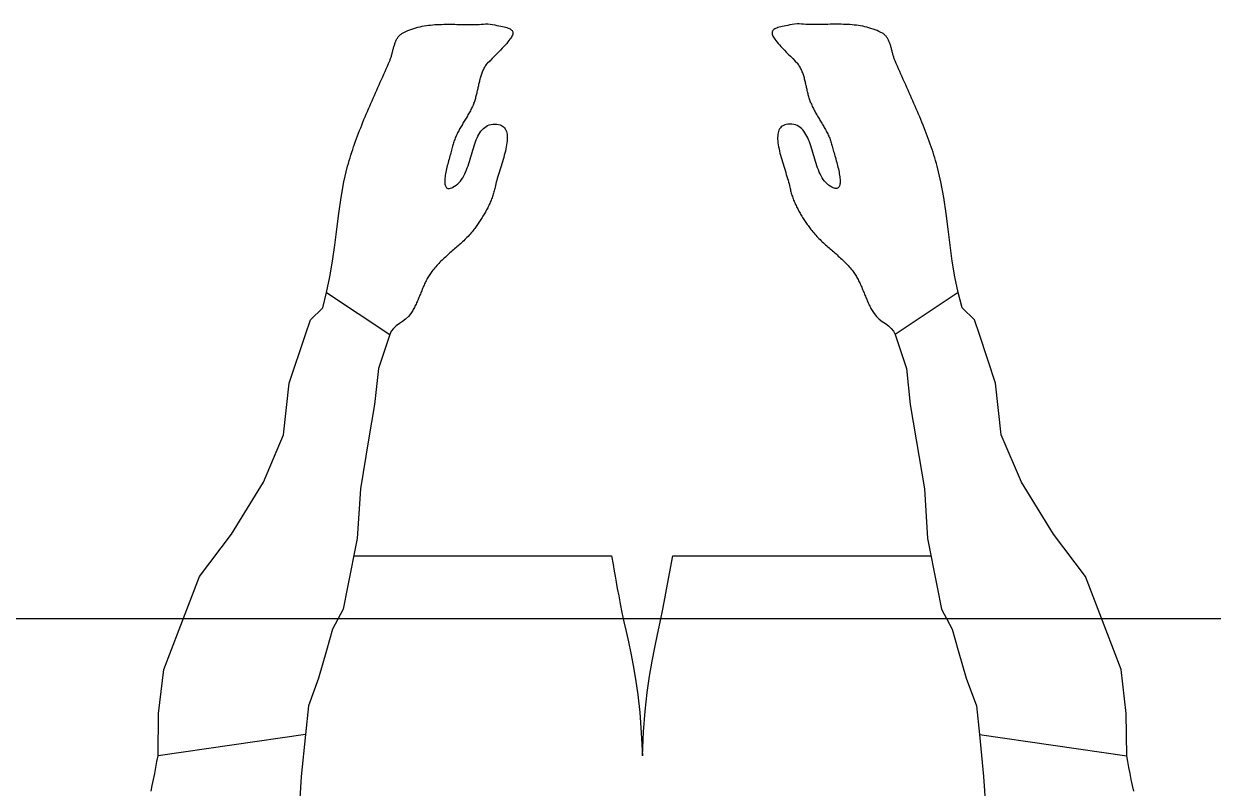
# Model space of a CAD drawing. Header units: millimetres. Extents: x -155 to 94595, y -3153 to 63413.
# Drawn here: x 92787 to 93377, y 36033 to 36412 of the extents above; entities that cross this region are included whole.
import ezdxf

# ---------------------------------------------------------------- set-up
doc = ezdxf.new("R2010")
doc.units = ezdxf.units.MM
doc.layers.add('int', color=185, linetype='Continuous')

msp = doc.modelspace()

# ---------------------------------------------------------------- linework, layer by layer
at = {"layer": 'int'}
for p, q in [((92995.314, 36411.897), (92996.407, 36411.91)), ((92996.407, 36411.91), (92997.502, 36411.913)), ((92997.502, 36411.913), (92998.599, 36411.909)), ((92998.599, 36411.909), (92999.698, 36411.899)), ((93012.862, 36411.857), (93013.944, 36411.907)), ((93013.944, 36411.907), (93015.023, 36411.973)), ((93015.023, 36411.973), (93016.096, 36412.056)), ((93016.096, 36412.056), (93017.165, 36412.158)), ((93017.165, 36412.158), (93018.416, 36411.949)), ((93018.416, 36411.949), (93019.6, 36411.749)), ((93169.465, 36411.949), (93168.28, 36411.749)), ((93170.715, 36412.158), (93169.465, 36411.949)), ((93171.784, 36412.056), (93170.715, 36412.158)), ((93172.858, 36411.973), (93171.784, 36412.056)), ((93173.936, 36411.907), (93172.858, 36411.973)), ((93175.019, 36411.857), (93173.936, 36411.907)), ((93189.282, 36411.909), (93188.183, 36411.899)), ((93190.379, 36411.913), (93189.282, 36411.909)), ((93191.474, 36411.91), (93190.379, 36411.913)), ((93192.566, 36411.897), (93191.474, 36411.91)), ((92973.048, 36405.965), (92973.307, 36406.254)), ((92973.307, 36406.254), (92973.581, 36406.528)), ((92973.581, 36406.528), (92973.872, 36406.786)), ((92973.872, 36406.786), (92974.179, 36407.027)), ((92974.179, 36407.027), (92974.504, 36407.251)), ((92974.504, 36407.251), (92974.847, 36407.456)), ((92974.847, 36407.456), (92975.209, 36407.643)), ((92975.209, 36407.643), (92975.591, 36407.81)), ((92975.591, 36407.81), (92976.556, 36408.295)), ((92976.556, 36408.295), (92977.531, 36408.742)), ((92977.531, 36408.742), (92978.517, 36409.151)), ((92978.517, 36409.151), (92979.512, 36409.525)), ((92979.512, 36409.525), (92980.517, 36409.864)), ((92980.517, 36409.864), (92981.53, 36410.171)), ((92981.53, 36410.171), (92982.552, 36410.447)), ((92982.552, 36410.447), (92983.582, 36410.693)), ((92983.582, 36410.693), (92984.619, 36410.911)), ((92984.619, 36410.911), (92985.663, 36411.103)), ((92985.663, 36411.103), (92986.715, 36411.27)), ((92986.715, 36411.27), (92987.772, 36411.414)), ((92987.772, 36411.414), (92988.835, 36411.535)), ((92988.835, 36411.535), (92989.904, 36411.637)), ((92989.904, 36411.637), (92990.977, 36411.72)), ((92990.977, 36411.72), (92992.056, 36411.786)), ((92992.056, 36411.786), (92993.138, 36411.836)), ((92993.138, 36411.836), (92994.225, 36411.873)), ((92994.225, 36411.873), (92995.314, 36411.897)), ((92999.698, 36411.899), (93000.798, 36411.884)), ((93000.798, 36411.884), (93001.899, 36411.866)), ((93001.899, 36411.866), (93003, 36411.846)), ((93003, 36411.846), (93004.101, 36411.827)), ((93004.101, 36411.827), (93005.202, 36411.809)), ((93005.202, 36411.809), (93006.302, 36411.794)), ((93006.302, 36411.794), (93007.401, 36411.784)), ((93007.401, 36411.784), (93008.498, 36411.78)), ((93008.498, 36411.78), (93009.593, 36411.783)), ((93009.593, 36411.783), (93010.686, 36411.796)), ((93010.686, 36411.796), (93011.776, 36411.82)), ((93011.776, 36411.82), (93012.862, 36411.857)), ((93019.6, 36411.749), (93020.719, 36411.556)), ((93020.719, 36411.556), (93021.772, 36411.369)), ((93021.772, 36411.369), (93022.759, 36411.184)), ((93022.759, 36411.184), (93023.68, 36411)), ((93023.68, 36411), (93024.535, 36410.815)), ((93024.535, 36410.815), (93025.324, 36410.627)), ((93025.324, 36410.627), (93026.047, 36410.434)), ((93026.047, 36410.434), (93026.704, 36410.234)), ((93026.704, 36410.234), (93027.295, 36410.025)), ((93027.295, 36410.025), (93027.82, 36409.805)), ((93027.82, 36409.805), (93028.278, 36409.572)), ((93028.278, 36409.572), (93028.67, 36409.324)), ((93028.67, 36409.324), (93028.996, 36409.059)), ((93029.216, 36406.086), (93028.944, 36405.578)), ((93028.996, 36409.059), (93029.256, 36408.775)), ((93029.421, 36406.559), (93029.216, 36406.086)), ((93029.256, 36408.775), (93029.449, 36408.47)), ((93029.559, 36407), (93029.421, 36406.559)), ((93029.449, 36408.47), (93029.576, 36408.142)), ((93029.631, 36407.409), (93029.559, 36407)), ((93029.576, 36408.142), (93029.637, 36407.789)), ((93029.637, 36407.789), (93029.631, 36407.409)), ((93158.304, 36408.142), (93158.243, 36407.789)), ((93158.243, 36407.789), (93158.249, 36407.409)), ((93158.249, 36407.409), (93158.321, 36407)), ((93158.431, 36408.47), (93158.304, 36408.142)), ((93158.321, 36407), (93158.46, 36406.559)), ((93158.625, 36408.775), (93158.431, 36408.47)), ((93158.46, 36406.559), (93158.665, 36406.086)), ((93158.884, 36409.059), (93158.625, 36408.775)), ((93158.665, 36406.086), (93158.936, 36405.578)), ((93159.21, 36409.324), (93158.884, 36409.059)), ((93159.602, 36409.572), (93159.21, 36409.324)), ((93160.061, 36409.805), (93159.602, 36409.572)), ((93160.585, 36410.025), (93160.061, 36409.805)), ((93161.176, 36410.234), (93160.585, 36410.025)), ((93161.833, 36410.434), (93161.176, 36410.234)), ((93162.556, 36410.627), (93161.833, 36410.434)), ((93163.345, 36410.815), (93162.556, 36410.627)), ((93164.2, 36411), (93163.345, 36410.815)), ((93165.121, 36411.184), (93164.2, 36411)), ((93166.108, 36411.369), (93165.121, 36411.184)), ((93167.161, 36411.556), (93166.108, 36411.369)), ((93168.28, 36411.749), (93167.161, 36411.556)), ((93176.105, 36411.82), (93175.019, 36411.857)), ((93177.194, 36411.796), (93176.105, 36411.82)), ((93178.287, 36411.783), (93177.194, 36411.796)), ((93179.382, 36411.78), (93178.287, 36411.783)), ((93180.479, 36411.784), (93179.382, 36411.78)), ((93181.578, 36411.794), (93180.479, 36411.784)), ((93182.678, 36411.809), (93181.578, 36411.794)), ((93183.779, 36411.827), (93182.678, 36411.809)), ((93184.88, 36411.846), (93183.779, 36411.827)), ((93185.982, 36411.866), (93184.88, 36411.846)), ((93187.083, 36411.884), (93185.982, 36411.866)), ((93188.183, 36411.899), (93187.083, 36411.884)), ((93193.656, 36411.873), (93192.566, 36411.897)), ((93194.742, 36411.836), (93193.656, 36411.873)), ((93195.825, 36411.786), (93194.742, 36411.836)), ((93196.903, 36411.72), (93195.825, 36411.786)), ((93197.977, 36411.637), (93196.903, 36411.72)), ((93199.045, 36411.535), (93197.977, 36411.637)), ((93200.109, 36411.414), (93199.045, 36411.535)), ((93201.166, 36411.27), (93200.109, 36411.414)), ((93202.217, 36411.103), (93201.166, 36411.27)), ((93203.261, 36410.911), (93202.217, 36411.103)), ((93204.299, 36410.693), (93203.261, 36410.911)), ((93205.328, 36410.447), (93204.299, 36410.693)), ((93206.35, 36410.171), (93205.328, 36410.447)), ((93207.363, 36409.864), (93206.35, 36410.171)), ((93208.368, 36409.525), (93207.363, 36409.864)), ((93209.363, 36409.151), (93208.368, 36409.525)), ((93210.349, 36408.742), (93209.363, 36409.151)), ((93211.325, 36408.295), (93210.349, 36408.742)), ((93212.29, 36407.81), (93211.325, 36408.295)), ((93212.672, 36407.643), (93212.29, 36407.81)), ((93213.034, 36407.456), (93212.672, 36407.643)), ((93213.377, 36407.251), (93213.034, 36407.456)), ((93213.701, 36407.027), (93213.377, 36407.251)), ((93214.009, 36406.786), (93213.701, 36407.027)), ((93214.299, 36406.528), (93214.009, 36406.786)), ((93214.573, 36406.254), (93214.299, 36406.528)), ((93214.832, 36405.965), (93214.573, 36406.254)), ((92970.378, 36399.913), (92970.493, 36400.339)), ((92970.493, 36400.339), (92970.612, 36400.763)), ((92970.612, 36400.763), (92970.736, 36401.183)), ((92970.736, 36401.183), (92970.863, 36401.598)), ((92970.863, 36401.598), (92970.997, 36402.009)), ((92970.997, 36402.009), (92971.137, 36402.413)), ((92971.137, 36402.413), (92971.284, 36402.811)), ((92971.284, 36402.811), (92971.438, 36403.202)), ((92971.438, 36403.202), (92971.602, 36403.584)), ((92971.602, 36403.584), (92971.774, 36403.957)), ((92971.774, 36403.957), (92971.957, 36404.321)), ((92971.957, 36404.321), (92972.151, 36404.674)), ((92972.151, 36404.674), (92972.356, 36405.015)), ((92972.356, 36405.015), (92972.573, 36405.345)), ((92972.573, 36405.345), (92972.804, 36405.662)), ((92972.804, 36405.662), (92973.048, 36405.965)), ((93025.178, 36400.873), (93024.374, 36400.013)), ((93025.916, 36401.682), (93025.178, 36400.873)), ((93026.588, 36402.442), (93025.916, 36401.682)), ((93027.192, 36403.155), (93026.588, 36402.442)), ((93027.73, 36403.824), (93027.192, 36403.155)), ((93028.201, 36404.449), (93027.73, 36403.824)), ((93028.606, 36405.033), (93028.201, 36404.449)), ((93028.944, 36405.578), (93028.606, 36405.033)), ((93158.936, 36405.578), (93159.274, 36405.033)), ((93159.274, 36405.033), (93159.679, 36404.449)), ((93159.679, 36404.449), (93160.15, 36403.824)), ((93160.15, 36403.824), (93160.688, 36403.155)), ((93160.688, 36403.155), (93161.293, 36402.442)), ((93161.293, 36402.442), (93161.964, 36401.682)), ((93161.964, 36401.682), (93162.702, 36400.873)), ((93162.702, 36400.873), (93163.507, 36400.013)), ((93215.076, 36405.662), (93214.832, 36405.965)), ((93215.307, 36405.345), (93215.076, 36405.662)), ((93215.525, 36405.015), (93215.307, 36405.345)), ((93215.73, 36404.674), (93215.525, 36405.015)), ((93215.923, 36404.321), (93215.73, 36404.674)), ((93216.106, 36403.957), (93215.923, 36404.321)), ((93216.279, 36403.584), (93216.106, 36403.957)), ((93216.442, 36403.202), (93216.279, 36403.584)), ((93216.597, 36402.811), (93216.442, 36403.202)), ((93216.744, 36402.413), (93216.597, 36402.811)), ((93216.884, 36402.009), (93216.744, 36402.413)), ((93217.017, 36401.598), (93216.884, 36402.009)), ((93217.145, 36401.183), (93217.017, 36401.598)), ((93217.268, 36400.763), (93217.145, 36401.183)), ((93217.387, 36400.339), (93217.268, 36400.763)), ((93217.503, 36399.913), (93217.387, 36400.339)), ((92968.692, 36394.078), (92968.839, 36394.464)), ((92968.839, 36394.464), (92968.979, 36394.857)), ((92968.979, 36394.857), (92969.113, 36395.257)), ((92969.113, 36395.257), (92969.241, 36395.664)), ((92969.241, 36395.664), (92969.365, 36396.076)), ((92969.365, 36396.076), (92969.484, 36396.493)), ((92969.484, 36396.493), (92969.599, 36396.914)), ((92969.599, 36396.914), (92969.713, 36397.339)), ((92969.713, 36397.339), (92969.824, 36397.766)), ((92969.824, 36397.766), (92969.934, 36398.195)), ((92969.934, 36398.195), (92970.044, 36398.625)), ((92970.044, 36398.625), (92970.154, 36399.055)), ((92970.154, 36399.055), (92970.265, 36399.485)), ((92970.265, 36399.485), (92970.378, 36399.913)), ((93019.348, 36394.877), (93018.142, 36393.669)), ((93020.487, 36396.022), (93019.348, 36394.877)), ((93021.559, 36397.106), (93020.487, 36396.022)), ((93022.564, 36398.131), (93021.559, 36397.106)), ((93023.502, 36399.1), (93022.564, 36398.131)), ((93024.374, 36400.013), (93023.502, 36399.1)), ((93163.507, 36400.013), (93164.378, 36399.1)), ((93164.378, 36399.1), (93165.316, 36398.131)), ((93165.316, 36398.131), (93166.322, 36397.106)), ((93166.322, 36397.106), (93167.394, 36396.022)), ((93167.394, 36396.022), (93168.533, 36394.877)), ((93168.533, 36394.877), (93169.738, 36393.669)), ((93217.616, 36399.485), (93217.503, 36399.913)), ((93217.727, 36399.055), (93217.616, 36399.485)), ((93217.837, 36398.625), (93217.727, 36399.055)), ((93217.946, 36398.195), (93217.837, 36398.625)), ((93218.057, 36397.766), (93217.946, 36398.195)), ((93218.168, 36397.339), (93218.057, 36397.766)), ((93218.281, 36396.914), (93218.168, 36397.339)), ((93218.397, 36396.493), (93218.281, 36396.914)), ((93218.516, 36396.076), (93218.397, 36396.493)), ((93218.639, 36395.664), (93218.516, 36396.076)), ((93218.767, 36395.257), (93218.639, 36395.664)), ((93218.901, 36394.857), (93218.767, 36395.257)), ((93219.041, 36394.464), (93218.901, 36394.857)), ((93219.189, 36394.078), (93219.041, 36394.464)), ((92965.646, 36387.084), (92966.231, 36388.406)), ((92966.231, 36388.406), (92966.813, 36389.728)), ((92966.813, 36389.728), (92967.391, 36391.052)), ((92967.391, 36391.052), (92967.966, 36392.376)), ((92967.966, 36392.376), (92968.537, 36393.702)), ((92968.537, 36393.702), (92968.692, 36394.078)), ((93014.594, 36388.257), (93014.794, 36388.742)), ((93014.794, 36388.742), (93015.006, 36389.222)), ((93015.006, 36389.222), (93015.23, 36389.696)), ((93015.23, 36389.696), (93015.467, 36390.163)), ((93015.467, 36390.163), (93015.717, 36390.624)), ((93015.717, 36390.624), (93015.982, 36391.078)), ((93015.982, 36391.078), (93016.262, 36391.525)), ((93016.262, 36391.525), (93016.557, 36391.964)), ((93016.557, 36391.964), (93016.869, 36392.396)), ((93018.142, 36393.669), (93016.869, 36392.396)), ((93169.738, 36393.669), (93171.011, 36392.396)), ((93171.323, 36391.964), (93171.011, 36392.396)), ((93171.619, 36391.525), (93171.323, 36391.964)), ((93171.899, 36391.078), (93171.619, 36391.525)), ((93172.163, 36390.624), (93171.899, 36391.078)), ((93172.414, 36390.163), (93172.163, 36390.624)), ((93172.651, 36389.696), (93172.414, 36390.163)), ((93172.874, 36389.222), (93172.651, 36389.696)), ((93173.086, 36388.742), (93172.874, 36389.222)), ((93173.287, 36388.257), (93173.086, 36388.742)), ((93219.344, 36393.702), (93219.189, 36394.078)), ((93219.914, 36392.376), (93219.344, 36393.702)), ((93220.489, 36391.052), (93219.914, 36392.376)), ((93221.068, 36389.728), (93220.489, 36391.052)), ((93221.65, 36388.406), (93221.068, 36389.728)), ((93222.234, 36387.084), (93221.65, 36388.406)), ((92963.291, 36381.801), (92963.882, 36383.122)), ((92963.882, 36383.122), (92964.471, 36384.442)), ((92964.471, 36384.442), (92965.06, 36385.763)), ((92965.06, 36385.763), (92965.646, 36387.084)), ((93012.821, 36382.126), (93012.94, 36382.651)), ((93012.94, 36382.651), (93013.062, 36383.175)), ((93013.062, 36383.175), (93013.187, 36383.697)), ((93013.187, 36383.697), (93013.317, 36384.217)), ((93013.317, 36384.217), (93013.451, 36384.734)), ((93013.451, 36384.734), (93013.592, 36385.248)), ((93013.592, 36385.248), (93013.739, 36385.76)), ((93013.739, 36385.76), (93013.893, 36386.268)), ((93013.893, 36386.268), (93014.054, 36386.772)), ((93014.054, 36386.772), (93014.225, 36387.271)), ((93014.225, 36387.271), (93014.404, 36387.767)), ((93014.404, 36387.767), (93014.594, 36388.257)), ((93173.476, 36387.767), (93173.287, 36388.257)), ((93173.656, 36387.271), (93173.476, 36387.767)), ((93173.826, 36386.772), (93173.656, 36387.271)), ((93173.988, 36386.268), (93173.826, 36386.772)), ((93174.142, 36385.76), (93173.988, 36386.268)), ((93174.289, 36385.248), (93174.142, 36385.76)), ((93174.429, 36384.734), (93174.289, 36385.248)), ((93174.564, 36384.217), (93174.429, 36384.734)), ((93174.693, 36383.697), (93174.564, 36384.217)), ((93174.819, 36383.175), (93174.693, 36383.697)), ((93174.941, 36382.651), (93174.819, 36383.175)), ((93175.06, 36382.126), (93174.941, 36382.651)), ((93222.821, 36385.763), (93222.234, 36387.084)), ((93223.409, 36384.442), (93222.821, 36385.763)), ((93223.999, 36383.122), (93223.409, 36384.442)), ((93224.589, 36381.801), (93223.999, 36383.122)), ((92960.345, 36375.196), (92960.932, 36376.518)), ((92960.932, 36376.518), (92961.52, 36377.839)), ((92961.52, 36377.839), (92962.11, 36379.16)), ((92962.11, 36379.16), (92962.7, 36380.481)), ((92962.7, 36380.481), (92963.291, 36381.801)), ((93011.49, 36376.346), (93011.626, 36376.865)), ((93011.626, 36376.865), (93011.756, 36377.387)), ((93011.756, 36377.387), (93011.883, 36377.91)), ((93011.883, 36377.91), (93012.005, 36378.435)), ((93012.005, 36378.435), (93012.125, 36378.962)), ((93012.125, 36378.962), (93012.242, 36379.489)), ((93012.242, 36379.489), (93012.358, 36380.016)), ((93012.358, 36380.016), (93012.473, 36380.544)), ((93012.473, 36380.544), (93012.588, 36381.072)), ((93012.588, 36381.072), (93012.704, 36381.599)), ((93012.704, 36381.599), (93012.821, 36382.126)), ((93175.177, 36381.599), (93175.06, 36382.126)), ((93175.293, 36381.072), (93175.177, 36381.599)), ((93175.408, 36380.544), (93175.293, 36381.072)), ((93175.523, 36380.016), (93175.408, 36380.544)), ((93175.638, 36379.489), (93175.523, 36380.016)), ((93175.756, 36378.962), (93175.638, 36379.489)), ((93175.875, 36378.435), (93175.756, 36378.962)), ((93175.998, 36377.91), (93175.875, 36378.435)), ((93176.124, 36377.387), (93175.998, 36377.91)), ((93176.254, 36376.865), (93176.124, 36377.387)), ((93176.39, 36376.346), (93176.254, 36376.865)), ((93225.18, 36380.481), (93224.589, 36381.801)), ((93225.77, 36379.16), (93225.18, 36380.481)), ((93226.36, 36377.839), (93225.77, 36379.16)), ((93226.949, 36376.518), (93226.36, 36377.839)), ((93227.536, 36375.196), (93226.949, 36376.518)), ((92958.023, 36369.897), (92958.599, 36371.223)), ((92958.599, 36371.223), (92959.178, 36372.549)), ((92959.178, 36372.549), (92959.76, 36373.873)), ((92959.76, 36373.873), (92960.345, 36375.196)), ((93009.367, 36370.609), (93009.102, 36370.07)), ((93009.624, 36371.151), (93009.367, 36370.609)), ((93009.872, 36371.697), (93009.624, 36371.151)), ((93010.11, 36372.247), (93009.872, 36371.697)), ((93010.338, 36372.801), (93010.11, 36372.247)), ((93010.338, 36372.801), (93010.529, 36373.296)), ((93010.529, 36373.296), (93010.711, 36373.795)), ((93010.711, 36373.795), (93010.882, 36374.298)), ((93010.882, 36374.298), (93011.046, 36374.805)), ((93011.046, 36374.805), (93011.201, 36375.315)), ((93011.201, 36375.315), (93011.349, 36375.829)), ((93011.349, 36375.829), (93011.49, 36376.346)), ((93176.532, 36375.829), (93176.39, 36376.346)), ((93176.68, 36375.315), (93176.532, 36375.829)), ((93176.835, 36374.805), (93176.68, 36375.315)), ((93176.998, 36374.298), (93176.835, 36374.805)), ((93177.17, 36373.795), (93176.998, 36374.298)), ((93177.351, 36373.296), (93177.17, 36373.795)), ((93177.543, 36372.801), (93177.351, 36373.296)), ((93177.543, 36372.801), (93177.771, 36372.247)), ((93177.771, 36372.247), (93178.009, 36371.697)), ((93178.009, 36371.697), (93178.257, 36371.151)), ((93178.257, 36371.151), (93178.513, 36370.609)), ((93178.513, 36370.609), (93178.778, 36370.07)), ((93228.121, 36373.873), (93227.536, 36375.196)), ((93228.703, 36372.549), (93228.121, 36373.873)), ((93229.282, 36371.223), (93228.703, 36372.549)), ((93229.857, 36369.897), (93229.282, 36371.223)), ((92955.768, 36364.574), (92956.324, 36365.908)), ((92956.324, 36365.908), (92956.885, 36367.239)), ((92956.885, 36367.239), (92957.452, 36368.569)), ((92957.452, 36368.569), (92958.023, 36369.897)), ((93006.142, 36364.814), (93005.83, 36364.296)), ((93006.454, 36365.333), (93006.142, 36364.814)), ((93006.764, 36365.853), (93006.454, 36365.333)), ((93007.071, 36366.373), (93006.764, 36365.853)), ((93007.375, 36366.895), (93007.071, 36366.373)), ((93007.676, 36367.419), (93007.375, 36366.895)), ((93007.972, 36367.944), (93007.676, 36367.419)), ((93008.264, 36368.472), (93007.972, 36367.944)), ((93008.55, 36369.002), (93008.264, 36368.472)), ((93008.829, 36369.534), (93008.55, 36369.002)), ((93009.102, 36370.07), (93008.829, 36369.534)), ((93178.778, 36370.07), (93179.051, 36369.534)), ((93179.051, 36369.534), (93179.331, 36369.002)), ((93179.331, 36369.002), (93179.616, 36368.472)), ((93179.616, 36368.472), (93179.908, 36367.944)), ((93179.908, 36367.944), (93180.204, 36367.419)), ((93180.204, 36367.419), (93180.505, 36366.895)), ((93180.505, 36366.895), (93180.81, 36366.373)), ((93180.81, 36366.373), (93181.117, 36365.853)), ((93181.117, 36365.853), (93181.427, 36365.333)), ((93181.427, 36365.333), (93181.738, 36364.814)), ((93181.738, 36364.814), (93182.05, 36364.296)), ((93230.428, 36368.569), (93229.857, 36369.897)), ((93230.995, 36367.239), (93230.428, 36368.569)), ((93231.557, 36365.908), (93230.995, 36367.239)), ((93232.113, 36364.574), (93231.557, 36365.908)), ((92953.088, 36357.872), (92953.609, 36359.218)), ((92953.609, 36359.218), (92954.138, 36360.561)), ((92954.138, 36360.561), (92954.674, 36361.901)), ((92954.674, 36361.901), (92955.218, 36363.239)), ((92955.218, 36363.239), (92955.768, 36364.574)), ((93002.797, 36359.083), (93002.517, 36358.553)), ((93003.083, 36359.611), (93002.797, 36359.083)), ((93003.374, 36360.137), (93003.083, 36359.611)), ((93003.671, 36360.661), (93003.374, 36360.137)), ((93003.972, 36361.183), (93003.671, 36360.661)), ((93004.276, 36361.703), (93003.972, 36361.183)), ((93004.584, 36362.223), (93004.276, 36361.703)), ((93004.894, 36362.742), (93004.584, 36362.223)), ((93005.205, 36363.26), (93004.894, 36362.742)), ((93005.517, 36363.778), (93005.205, 36363.26)), ((93005.83, 36364.296), (93005.517, 36363.778)), ((93013.285, 36358.067), (93013.817, 36358.819)), ((93013.817, 36358.819), (93014.388, 36359.511)), ((93014.388, 36359.511), (93015.003, 36360.139)), ((93015.003, 36360.139), (93015.663, 36360.698)), ((93015.663, 36360.698), (93016.374, 36361.184)), ((93016.374, 36361.184), (93017.137, 36361.592)), ((93017.137, 36361.592), (93017.957, 36361.917)), ((93017.957, 36361.917), (93018.836, 36362.155)), ((93018.836, 36362.155), (93019.779, 36362.301)), ((93019.779, 36362.301), (93020.788, 36362.351)), ((93020.788, 36362.351), (93021.708, 36362.31)), ((93021.708, 36362.31), (93022.54, 36362.189)), ((93022.54, 36362.189), (93023.288, 36361.992)), ((93023.288, 36361.992), (93023.954, 36361.721)), ((93023.954, 36361.721), (93024.542, 36361.379)), ((93024.542, 36361.379), (93025.056, 36360.971)), ((93025.056, 36360.971), (93025.497, 36360.499)), ((93025.497, 36360.499), (93025.87, 36359.966)), ((93025.87, 36359.966), (93026.178, 36359.376)), ((93026.178, 36359.376), (93026.423, 36358.732)), ((93161.702, 36359.376), (93161.457, 36358.732)), ((93162.01, 36359.966), (93161.702, 36359.376)), ((93162.383, 36360.499), (93162.01, 36359.966)), ((93162.825, 36360.971), (93162.383, 36360.499)), ((93163.338, 36361.379), (93162.825, 36360.971)), ((93163.926, 36361.721), (93163.338, 36361.379)), ((93164.593, 36361.992), (93163.926, 36361.721)), ((93165.34, 36362.189), (93164.593, 36361.992)), ((93166.173, 36362.31), (93165.34, 36362.189)), ((93167.092, 36362.351), (93166.173, 36362.31)), ((93168.102, 36362.301), (93167.092, 36362.351)), ((93169.044, 36362.155), (93168.102, 36362.301)), ((93169.924, 36361.917), (93169.044, 36362.155)), ((93170.743, 36361.592), (93169.924, 36361.917)), ((93171.507, 36361.184), (93170.743, 36361.592)), ((93172.217, 36360.698), (93171.507, 36361.184)), ((93172.878, 36360.139), (93172.217, 36360.698)), ((93173.492, 36359.511), (93172.878, 36360.139)), ((93174.064, 36358.819), (93173.492, 36359.511)), ((93174.596, 36358.067), (93174.064, 36358.819)), ((93182.05, 36364.296), (93182.363, 36363.778)), ((93182.363, 36363.778), (93182.675, 36363.26)), ((93182.675, 36363.26), (93182.987, 36362.742)), ((93182.987, 36362.742), (93183.297, 36362.223)), ((93183.297, 36362.223), (93183.604, 36361.703)), ((93183.604, 36361.703), (93183.909, 36361.183)), ((93183.909, 36361.183), (93184.209, 36360.661)), ((93184.209, 36360.661), (93184.506, 36360.137)), ((93184.506, 36360.137), (93184.798, 36359.611)), ((93184.798, 36359.611), (93185.084, 36359.083)), ((93185.084, 36359.083), (93185.364, 36358.553)), ((93232.663, 36363.239), (93232.113, 36364.574)), ((93233.206, 36361.901), (93232.663, 36363.239)), ((93233.743, 36360.561), (93233.206, 36361.901)), ((93234.272, 36359.218), (93233.743, 36360.561)), ((93234.793, 36357.872), (93234.272, 36359.218)), ((92951.093, 36352.459), (92951.577, 36353.817)), ((92951.577, 36353.817), (92952.072, 36355.172)), ((92952.072, 36355.172), (92952.575, 36356.523)), ((92952.575, 36356.523), (92953.088, 36357.872)), ((93000.208, 36353.056), (93000.041, 36352.481)), ((93000.389, 36353.626), (93000.208, 36353.056)), ((93000.583, 36354.19), (93000.389, 36353.626)), ((93000.789, 36354.75), (93000.583, 36354.19)), ((93001.006, 36355.305), (93000.789, 36354.75)), ((93001.235, 36355.856), (93001.006, 36355.305)), ((93001.473, 36356.402), (93001.235, 36355.856)), ((93001.721, 36356.945), (93001.473, 36356.402)), ((93001.979, 36357.484), (93001.721, 36356.945)), ((93002.244, 36358.02), (93001.979, 36357.484)), ((93002.517, 36358.553), (93002.244, 36358.02)), ((93010.734, 36352.561), (93011.1, 36353.574)), ((93011.1, 36353.574), (93011.485, 36354.555)), ((93011.485, 36354.555), (93011.892, 36355.499)), ((93011.892, 36355.499), (93012.326, 36356.403)), ((93012.326, 36356.403), (93012.789, 36357.26)), ((93012.789, 36357.26), (93013.285, 36358.067)), ((93026.423, 36358.732), (93026.61, 36358.037)), ((93026.668, 36352.979), (93026.53, 36352.018)), ((93026.61, 36358.037), (93026.741, 36357.295)), ((93026.768, 36353.912), (93026.668, 36352.979)), ((93026.741, 36357.295), (93026.819, 36356.508)), ((93026.829, 36354.813), (93026.768, 36353.912)), ((93026.819, 36356.508), (93026.847, 36355.679)), ((93026.847, 36355.679), (93026.829, 36354.813)), ((93161.062, 36356.508), (93161.033, 36355.679)), ((93161.033, 36355.679), (93161.051, 36354.813)), ((93161.051, 36354.813), (93161.112, 36353.912)), ((93161.14, 36357.295), (93161.062, 36356.508)), ((93161.112, 36353.912), (93161.213, 36352.979)), ((93161.271, 36358.037), (93161.14, 36357.295)), ((93161.213, 36352.979), (93161.35, 36352.018)), ((93161.457, 36358.732), (93161.271, 36358.037)), ((93175.091, 36357.26), (93174.596, 36358.067)), ((93175.555, 36356.403), (93175.091, 36357.26)), ((93175.988, 36355.499), (93175.555, 36356.403)), ((93176.396, 36354.555), (93175.988, 36355.499)), ((93176.781, 36353.574), (93176.396, 36354.555)), ((93177.146, 36352.561), (93176.781, 36353.574)), ((93185.364, 36358.553), (93185.637, 36358.02)), ((93185.637, 36358.02), (93185.902, 36357.484)), ((93185.902, 36357.484), (93186.159, 36356.945)), ((93186.159, 36356.945), (93186.407, 36356.402)), ((93186.407, 36356.402), (93186.646, 36355.856)), ((93186.646, 36355.856), (93186.874, 36355.305)), ((93186.874, 36355.305), (93187.092, 36354.75)), ((93187.092, 36354.75), (93187.298, 36354.19)), ((93187.298, 36354.19), (93187.491, 36353.626)), ((93187.491, 36353.626), (93187.672, 36353.056)), ((93187.672, 36353.056), (93187.84, 36352.481)), ((93235.305, 36356.523), (93234.793, 36357.872)), ((93235.809, 36355.172), (93235.305, 36356.523)), ((93236.303, 36353.817), (93235.809, 36355.172)), ((93236.787, 36352.459), (93236.303, 36353.817)), ((92948.839, 36345.61), (92949.266, 36346.988)), ((92949.266, 36346.988), (92949.705, 36348.362)), ((92949.705, 36348.362), (92950.157, 36349.731)), ((92950.157, 36349.731), (92950.62, 36351.097)), ((92950.62, 36351.097), (92951.093, 36352.459)), ((92998.621, 36347.334), (92998.403, 36346.57)), ((92998.833, 36348.078), (92998.621, 36347.334)), ((92999.038, 36348.796), (92998.833, 36348.078)), ((92999.234, 36349.487), (92999.038, 36348.796)), ((92999.419, 36350.146), (92999.234, 36349.487)), ((92999.591, 36350.77), (92999.419, 36350.146)), ((92999.748, 36351.356), (92999.591, 36350.77)), ((92999.888, 36351.901), (92999.748, 36351.356)), ((93000.041, 36352.481), (92999.888, 36351.901)), ((93008.756, 36346.067), (93009.077, 36347.176)), ((93009.077, 36347.176), (93009.397, 36348.28)), ((93009.397, 36348.28), (93009.719, 36349.375)), ((93009.719, 36349.375), (93010.047, 36350.457)), ((93010.047, 36350.457), (93010.384, 36351.52)), ((93010.384, 36351.52), (93010.734, 36352.561)), ((93025.676, 36347.956), (93025.403, 36346.901)), ((93025.929, 36348.998), (93025.676, 36347.956)), ((93026.157, 36350.024), (93025.929, 36348.998)), ((93026.359, 36351.032), (93026.157, 36350.024)), ((93026.53, 36352.018), (93026.359, 36351.032)), ((93161.35, 36352.018), (93161.521, 36351.032)), ((93161.521, 36351.032), (93161.723, 36350.024)), ((93161.723, 36350.024), (93161.952, 36348.998)), ((93161.952, 36348.998), (93162.204, 36347.956)), ((93162.204, 36347.956), (93162.478, 36346.901)), ((93177.496, 36351.52), (93177.146, 36352.561)), ((93177.833, 36350.457), (93177.496, 36351.52)), ((93178.161, 36349.375), (93177.833, 36350.457)), ((93178.483, 36348.28), (93178.161, 36349.375)), ((93178.803, 36347.176), (93178.483, 36348.28)), ((93179.124, 36346.067), (93178.803, 36347.176)), ((93187.84, 36352.481), (93187.993, 36351.901)), ((93187.993, 36351.901), (93188.133, 36351.356)), ((93188.133, 36351.356), (93188.29, 36350.77)), ((93188.29, 36350.77), (93188.461, 36350.146)), ((93188.461, 36350.146), (93188.646, 36349.487)), ((93188.646, 36349.487), (93188.842, 36348.796)), ((93188.842, 36348.796), (93189.047, 36348.078)), ((93189.047, 36348.078), (93189.26, 36347.334)), ((93189.26, 36347.334), (93189.477, 36346.57)), ((93237.261, 36351.097), (93236.787, 36352.459)), ((93237.724, 36349.731), (93237.261, 36351.097)), ((93238.175, 36348.362), (93237.724, 36349.731)), ((93238.615, 36346.988), (93238.175, 36348.362)), ((93239.042, 36345.61), (93238.615, 36346.988)), ((92945.796, 36333.726), (92947.636, 36341.451)), ((92947.636, 36341.451), (92948.023, 36342.842)), ((92948.023, 36342.842), (92948.424, 36344.228)), ((92948.424, 36344.228), (92948.839, 36345.61)), ((92997.101, 36341.731), (92996.903, 36340.914)), ((92997.308, 36342.551), (92997.101, 36341.731)), ((92997.521, 36343.37), (92997.308, 36342.551)), ((92997.74, 36344.184), (92997.521, 36343.37)), ((92997.961, 36344.992), (92997.74, 36344.184)), ((92998.183, 36345.788), (92997.961, 36344.992)), ((92998.403, 36346.57), (92998.183, 36345.788)), ((93007.02, 36340.619), (93007.396, 36341.681)), ((93007.396, 36341.681), (93007.755, 36342.761)), ((93007.755, 36342.761), (93008.098, 36343.855)), ((93008.098, 36343.855), (93008.431, 36344.959)), ((93008.431, 36344.959), (93008.756, 36346.067)), ((93023.834, 36341.559), (93023.502, 36340.499)), ((93024.164, 36342.626), (93023.834, 36341.559)), ((93024.489, 36343.697), (93024.164, 36342.626)), ((93024.806, 36344.769), (93024.489, 36343.697)), ((93025.111, 36345.838), (93024.806, 36344.769)), ((93025.403, 36346.901), (93025.111, 36345.838)), ((93162.478, 36346.901), (93162.769, 36345.838)), ((93162.769, 36345.838), (93163.075, 36344.769)), ((93163.075, 36344.769), (93163.392, 36343.697)), ((93163.392, 36343.697), (93163.717, 36342.626)), ((93163.717, 36342.626), (93164.047, 36341.559)), ((93164.047, 36341.559), (93164.379, 36340.499)), ((93179.449, 36344.959), (93179.124, 36346.067)), ((93179.782, 36343.855), (93179.449, 36344.959)), ((93180.126, 36342.761), (93179.782, 36343.855)), ((93180.484, 36341.681), (93180.126, 36342.761)), ((93180.86, 36340.619), (93180.484, 36341.681)), ((93189.477, 36346.57), (93189.698, 36345.788)), ((93189.698, 36345.788), (93189.92, 36344.992)), ((93189.92, 36344.992), (93190.141, 36344.184)), ((93190.141, 36344.184), (93190.359, 36343.37)), ((93190.359, 36343.37), (93190.573, 36342.551)), ((93190.573, 36342.551), (93190.779, 36341.731)), ((93190.779, 36341.731), (93190.978, 36340.914)), ((93239.456, 36344.228), (93239.042, 36345.61)), ((93239.857, 36342.842), (93239.456, 36344.228)), ((93240.244, 36341.451), (93239.857, 36342.842)), ((93242.085, 36333.726), (93240.244, 36341.451)), ((92995.924, 36335.559), (92995.867, 36334.887)), ((92996.006, 36336.261), (92995.924, 36335.559)), ((92996.111, 36336.99), (92996.006, 36336.261)), ((92996.236, 36337.742), (92996.111, 36336.99)), ((92996.38, 36338.514), (92996.236, 36337.742)), ((92996.54, 36339.302), (92996.38, 36338.514)), ((92996.715, 36340.103), (92996.54, 36339.302)), ((92996.903, 36340.914), (92996.715, 36340.103)), ((93004.2, 36334.896), (93004.754, 36335.75)), ((93004.754, 36335.75), (93005.27, 36336.649)), ((93005.27, 36336.649), (93005.751, 36337.591)), ((93005.751, 36337.591), (93006.201, 36338.569)), ((93006.201, 36338.569), (93006.623, 36339.58)), ((93006.623, 36339.58), (93007.02, 36340.619)), ((93021.928, 36335.419), (93021.653, 36334.47)), ((93022.221, 36336.395), (93021.928, 36335.419)), ((93022.528, 36337.395), (93022.221, 36336.395)), ((93022.846, 36338.414), (93022.528, 36337.395)), ((93023.172, 36339.45), (93022.846, 36338.414)), ((93023.502, 36340.499), (93023.172, 36339.45)), ((93164.379, 36340.499), (93164.709, 36339.45)), ((93164.709, 36339.45), (93165.035, 36338.414)), ((93165.035, 36338.414), (93165.352, 36337.395)), ((93165.352, 36337.395), (93165.659, 36336.395)), ((93165.659, 36336.395), (93165.952, 36335.419)), ((93165.952, 36335.419), (93166.228, 36334.47)), ((93181.258, 36339.58), (93180.86, 36340.619)), ((93181.68, 36338.569), (93181.258, 36339.58)), ((93182.13, 36337.591), (93181.68, 36338.569)), ((93182.611, 36336.649), (93182.13, 36337.591)), ((93183.127, 36335.75), (93182.611, 36336.649)), ((93183.681, 36334.896), (93183.127, 36335.75)), ((93190.978, 36340.914), (93191.165, 36340.103)), ((93191.165, 36340.103), (93191.34, 36339.302)), ((93191.34, 36339.302), (93191.5, 36338.514)), ((93191.5, 36338.514), (93191.644, 36337.742)), ((93191.644, 36337.742), (93191.769, 36336.99)), ((93191.769, 36336.99), (93191.874, 36336.261)), ((93191.874, 36336.261), (93191.956, 36335.559)), ((93191.956, 36335.559), (93192.014, 36334.887)), ((92944.372, 36325.914), (92945.796, 36333.726)), ((92995.835, 36334.248), (92995.833, 36333.646)), ((92995.833, 36333.646), (92995.86, 36333.084)), ((92995.867, 36334.887), (92995.835, 36334.248)), ((92995.86, 36333.084), (92995.92, 36332.567)), ((92995.92, 36332.567), (92996.015, 36332.096)), ((92996.015, 36332.096), (92996.146, 36331.675)), ((92996.146, 36331.675), (92996.315, 36331.309)), ((92996.315, 36331.309), (92996.524, 36331)), ((92996.524, 36331), (92996.776, 36330.751)), ((92996.776, 36330.751), (92997.072, 36330.567)), ((92997.072, 36330.567), (92997.414, 36330.45)), ((92997.414, 36330.45), (92997.804, 36330.405)), ((92997.804, 36330.405), (92998.245, 36330.434)), ((92998.245, 36330.434), (92998.738, 36330.54)), ((92998.738, 36330.54), (92999.285, 36330.728)), ((92999.285, 36330.728), (92999.888, 36331)), ((92999.888, 36331), (93000.741, 36331.48)), ((93000.741, 36331.48), (93001.536, 36332.034)), ((93001.536, 36332.034), (93002.276, 36332.657)), ((93002.276, 36332.657), (93002.964, 36333.345)), ((93002.964, 36333.345), (93003.604, 36334.093)), ((93003.604, 36334.093), (93004.2, 36334.896)), ((93020.531, 36329.824), (93020.387, 36329.24)), ((93020.665, 36330.411), (93020.531, 36329.824)), ((93020.788, 36331), (93020.665, 36330.411)), ((93020.962, 36331.812), (93020.788, 36331)), ((93021.167, 36332.663), (93020.962, 36331.812)), ((93021.398, 36333.55), (93021.167, 36332.663)), ((93021.653, 36334.47), (93021.398, 36333.55)), ((93166.228, 36334.47), (93166.483, 36333.55)), ((93166.483, 36333.55), (93166.714, 36332.663)), ((93166.714, 36332.663), (93166.918, 36331.812)), ((93166.918, 36331.812), (93167.092, 36331)), ((93167.092, 36331), (93167.216, 36330.411)), ((93167.216, 36330.411), (93167.35, 36329.824)), ((93167.35, 36329.824), (93167.494, 36329.24)), ((93184.276, 36334.093), (93183.681, 36334.896)), ((93184.916, 36333.345), (93184.276, 36334.093)), ((93185.605, 36332.657), (93184.916, 36333.345)), ((93186.345, 36332.034), (93185.605, 36332.657)), ((93187.14, 36331.48), (93186.345, 36332.034)), ((93187.993, 36331), (93187.14, 36331.48)), ((93188.596, 36330.728), (93187.993, 36331)), ((93189.143, 36330.54), (93188.596, 36330.728)), ((93189.635, 36330.434), (93189.143, 36330.54)), ((93190.076, 36330.405), (93189.635, 36330.434)), ((93190.466, 36330.45), (93190.076, 36330.405)), ((93190.809, 36330.567), (93190.466, 36330.45)), ((93191.105, 36330.751), (93190.809, 36330.567)), ((93191.356, 36331), (93191.105, 36330.751)), ((93191.566, 36331.309), (93191.356, 36331)), ((93191.735, 36331.675), (93191.566, 36331.309)), ((93191.866, 36332.096), (93191.735, 36331.675)), ((93191.96, 36332.567), (93191.866, 36332.096)), ((93192.02, 36333.084), (93191.96, 36332.567)), ((93192.014, 36334.887), (93192.045, 36334.248)), ((93192.048, 36333.646), (93192.02, 36333.084)), ((93192.045, 36334.248), (93192.048, 36333.646)), ((93243.508, 36325.914), (93242.085, 36333.726)), ((92943.233, 36318.043), (92944.372, 36325.914)), ((93018.437, 36323.555), (93018.196, 36323.002)), ((93018.67, 36324.111), (93018.437, 36323.555)), ((93018.896, 36324.67), (93018.67, 36324.111)), ((93019.113, 36325.231), (93018.896, 36324.67)), ((93019.322, 36325.795), (93019.113, 36325.231)), ((93019.522, 36326.362), (93019.322, 36325.795)), ((93019.714, 36326.932), (93019.522, 36326.362)), ((93019.896, 36327.505), (93019.714, 36326.932)), ((93020.069, 36328.08), (93019.896, 36327.505)), ((93020.233, 36328.659), (93020.069, 36328.08)), ((93020.387, 36329.24), (93020.233, 36328.659)), ((93167.494, 36329.24), (93167.648, 36328.659)), ((93167.648, 36328.659), (93167.811, 36328.08)), ((93167.811, 36328.08), (93167.984, 36327.505)), ((93167.984, 36327.505), (93168.167, 36326.932)), ((93168.167, 36326.932), (93168.358, 36326.362)), ((93168.358, 36326.362), (93168.559, 36325.795)), ((93168.559, 36325.795), (93168.767, 36325.231)), ((93168.767, 36325.231), (93168.985, 36324.67)), ((93168.985, 36324.67), (93169.21, 36324.111)), ((93169.21, 36324.111), (93169.443, 36323.555)), ((93169.443, 36323.555), (93169.684, 36323.002)), ((93244.647, 36318.043), (93243.508, 36325.914)), ((92942.247, 36310.14), (92943.233, 36318.043)), ((93015.414, 36317.629), (93015.104, 36317.107)), ((93015.72, 36318.153), (93015.414, 36317.629)), ((93016.02, 36318.681), (93015.72, 36318.153)), ((93016.314, 36319.211), (93016.02, 36318.681)), ((93016.602, 36319.744), (93016.314, 36319.211)), ((93016.884, 36320.28), (93016.602, 36319.744)), ((93017.16, 36320.819), (93016.884, 36320.28)), ((93017.43, 36321.361), (93017.16, 36320.819)), ((93017.692, 36321.905), (93017.43, 36321.361)), ((93017.948, 36322.452), (93017.692, 36321.905)), ((93018.196, 36323.002), (93017.948, 36322.452)), ((93169.684, 36323.002), (93169.933, 36322.452)), ((93169.933, 36322.452), (93170.188, 36321.905)), ((93170.188, 36321.905), (93170.451, 36321.361)), ((93170.451, 36321.361), (93170.72, 36320.819)), ((93170.72, 36320.819), (93170.996, 36320.28)), ((93170.996, 36320.28), (93171.278, 36319.744)), ((93171.278, 36319.744), (93171.567, 36319.211)), ((93171.567, 36319.211), (93171.861, 36318.681)), ((93171.861, 36318.681), (93172.161, 36318.153)), ((93172.161, 36318.153), (93172.466, 36317.629)), ((93172.466, 36317.629), (93172.777, 36317.107)), ((93245.634, 36310.14), (93244.647, 36318.043)), ((93011.763, 36312.045), (93011.41, 36311.554)), ((93012.113, 36312.538), (93011.763, 36312.045)), ((93012.46, 36313.035), (93012.113, 36312.538)), ((93012.804, 36313.534), (93012.46, 36313.035)), ((93013.144, 36314.036), (93012.804, 36313.534)), ((93013.481, 36314.54), (93013.144, 36314.036)), ((93013.814, 36315.048), (93013.481, 36314.54)), ((93014.143, 36315.558), (93013.814, 36315.048)), ((93014.468, 36316.072), (93014.143, 36315.558)), ((93014.788, 36316.588), (93014.468, 36316.072)), ((93015.104, 36317.107), (93014.788, 36316.588)), ((93172.777, 36317.107), (93173.092, 36316.588)), ((93173.092, 36316.588), (93173.412, 36316.072)), ((93173.412, 36316.072), (93173.737, 36315.558)), ((93173.737, 36315.558), (93174.066, 36315.048)), ((93174.066, 36315.048), (93174.399, 36314.54)), ((93174.399, 36314.54), (93174.736, 36314.036)), ((93174.736, 36314.036), (93175.077, 36313.534)), ((93175.077, 36313.534), (93175.42, 36313.035)), ((93175.42, 36313.035), (93175.768, 36312.538)), ((93175.768, 36312.538), (93176.118, 36312.045)), ((93176.118, 36312.045), (93176.47, 36311.554)), ((92941.281, 36302.232), (92942.247, 36310.14)), ((93006.882, 36306.085), (93006.352, 36305.544)), ((93007.405, 36306.633), (93006.882, 36306.085)), ((93007.919, 36307.189), (93007.405, 36306.633)), ((93008.424, 36307.752), (93007.919, 36307.189)), ((93008.918, 36308.325), (93008.424, 36307.752)), ((93009.403, 36308.906), (93008.918, 36308.325)), ((93009.876, 36309.498), (93009.403, 36308.906)), ((93010.338, 36310.1), (93009.876, 36309.498)), ((93010.697, 36310.582), (93010.338, 36310.1)), ((93011.055, 36311.067), (93010.697, 36310.582)), ((93011.41, 36311.554), (93011.055, 36311.067)), ((93176.47, 36311.554), (93176.826, 36311.067)), ((93176.826, 36311.067), (93177.183, 36310.582)), ((93177.183, 36310.582), (93177.543, 36310.1)), ((93177.543, 36310.1), (93178.004, 36309.498)), ((93178.004, 36309.498), (93178.478, 36308.906)), ((93178.478, 36308.906), (93178.962, 36308.325)), ((93178.962, 36308.325), (93179.457, 36307.752)), ((93179.457, 36307.752), (93179.962, 36307.189)), ((93179.962, 36307.189), (93180.475, 36306.633)), ((93180.475, 36306.633), (93180.998, 36306.085)), ((93180.998, 36306.085), (93181.528, 36305.544)), ((93246.6, 36302.232), (93245.634, 36310.14)), ((92940.203, 36294.346), (92941.281, 36302.232)), ((93000.176, 36299.899), (92999.599, 36299.399)), ((93000.751, 36300.4), (93000.176, 36299.899)), ((93001.326, 36300.901), (93000.751, 36300.4)), ((93001.899, 36301.404), (93001.326, 36300.901)), ((93002.47, 36301.909), (93001.899, 36301.404)), ((93003.039, 36302.416), (93002.47, 36301.909)), ((93003.603, 36302.926), (93003.039, 36302.416)), ((93004.164, 36303.44), (93003.603, 36302.926)), ((93004.72, 36303.959), (93004.164, 36303.44)), ((93005.27, 36304.482), (93004.72, 36303.959)), ((93005.814, 36305.01), (93005.27, 36304.482)), ((93006.352, 36305.544), (93005.814, 36305.01)), ((93181.528, 36305.544), (93182.066, 36305.01)), ((93182.066, 36305.01), (93182.61, 36304.482)), ((93182.61, 36304.482), (93183.161, 36303.959)), ((93183.161, 36303.959), (93183.717, 36303.44)), ((93183.717, 36303.44), (93184.277, 36302.926)), ((93184.277, 36302.926), (93184.842, 36302.416)), ((93184.842, 36302.416), (93185.41, 36301.909)), ((93185.41, 36301.909), (93185.981, 36301.404)), ((93185.981, 36301.404), (93186.554, 36300.901)), ((93186.554, 36300.901), (93187.129, 36300.4)), ((93187.129, 36300.4), (93187.705, 36299.899)), ((93187.705, 36299.899), (93188.281, 36299.399)), ((93247.677, 36294.346), (93246.6, 36302.232)), ((92938.882, 36286.509), (92940.203, 36294.346)), ((92993.961, 36294.288), (92993.423, 36293.754)), ((92994.505, 36294.817), (92993.961, 36294.288)), ((92995.055, 36295.34), (92994.505, 36294.817)), ((92995.611, 36295.858), (92995.055, 36295.34)), ((92996.172, 36296.372), (92995.611, 36295.858)), ((92996.736, 36296.883), (92996.172, 36296.372)), ((92997.305, 36297.39), (92996.736, 36296.883)), ((92997.876, 36297.895), (92997.305, 36297.39)), ((92998.449, 36298.397), (92997.876, 36297.895)), ((92999.024, 36298.899), (92998.449, 36298.397)), ((92999.599, 36299.399), (92999.024, 36298.899)), ((93188.281, 36299.399), (93188.857, 36298.899)), ((93188.857, 36298.899), (93189.432, 36298.397)), ((93189.432, 36298.397), (93190.005, 36297.895)), ((93190.005, 36297.895), (93190.576, 36297.39)), ((93190.576, 36297.39), (93191.144, 36296.883)), ((93191.144, 36296.883), (93191.709, 36296.372)), ((93191.709, 36296.372), (93192.269, 36295.858)), ((93192.269, 36295.858), (93192.825, 36295.34)), ((93192.825, 36295.34), (93193.375, 36294.817)), ((93193.375, 36294.817), (93193.92, 36294.288)), ((93193.92, 36294.288), (93194.457, 36293.754)), ((93248.998, 36286.509), (93247.677, 36294.346)), ((92988.741, 36288.223), (92988.411, 36287.725)), ((92989.083, 36288.715), (92988.741, 36288.223)), ((92989.437, 36289.199), (92989.083, 36288.715)), ((92989.899, 36289.801), (92989.437, 36289.199)), ((92990.372, 36290.392), (92989.899, 36289.801)), ((92990.857, 36290.974), (92990.372, 36290.392)), ((92991.351, 36291.546), (92990.857, 36290.974)), ((92991.856, 36292.11), (92991.351, 36291.546)), ((92992.37, 36292.666), (92991.856, 36292.11)), ((92992.893, 36293.213), (92992.37, 36292.666)), ((92993.423, 36293.754), (92992.893, 36293.213)), ((93194.457, 36293.754), (93194.988, 36293.213)), ((93194.988, 36293.213), (93195.51, 36292.666)), ((93195.51, 36292.666), (93196.024, 36292.11)), ((93196.024, 36292.11), (93196.529, 36291.546)), ((93196.529, 36291.546), (93197.024, 36290.974)), ((93197.024, 36290.974), (93197.508, 36290.392)), ((93197.508, 36290.392), (93197.982, 36289.801)), ((93197.982, 36289.801), (93198.443, 36289.199)), ((93198.443, 36289.199), (93198.797, 36288.715)), ((93198.797, 36288.715), (93199.139, 36288.223)), ((93199.139, 36288.223), (93199.47, 36287.725)), ((92937.186, 36278.749), (92938.882, 36286.509)), ((92985.607, 36282.445), (92985.362, 36281.896)), ((92985.855, 36282.992), (92985.607, 36282.445)), ((92986.11, 36283.536), (92985.855, 36282.992)), ((92986.37, 36284.076), (92986.11, 36283.536)), ((92986.637, 36284.612), (92986.37, 36284.076)), ((92986.911, 36285.143), (92986.637, 36284.612)), ((92987.192, 36285.67), (92986.911, 36285.143)), ((92987.483, 36286.192), (92987.192, 36285.67)), ((92987.782, 36286.709), (92987.483, 36286.192)), ((92988.091, 36287.22), (92987.782, 36286.709)), ((92988.411, 36287.725), (92988.091, 36287.22)), ((93199.47, 36287.725), (93199.789, 36287.22)), ((93199.789, 36287.22), (93200.098, 36286.709)), ((93200.098, 36286.709), (93200.398, 36286.192)), ((93200.398, 36286.192), (93200.688, 36285.67)), ((93200.688, 36285.67), (93200.97, 36285.143)), ((93200.97, 36285.143), (93201.244, 36284.612)), ((93201.244, 36284.612), (93201.511, 36284.076)), ((93201.511, 36284.076), (93201.771, 36283.536)), ((93201.771, 36283.536), (93202.025, 36282.992)), ((93202.025, 36282.992), (93202.274, 36282.445)), ((93202.274, 36282.445), (93202.518, 36281.896)), ((93250.695, 36278.749), (93248.998, 36286.509)), ((92935.289, 36271.162), (92937.186, 36278.749)), ((92937.186, 36278.749), (92968.537, 36257.848)), ((92983.046, 36276.325), (92982.813, 36275.768)), ((92983.277, 36276.883), (92983.046, 36276.325)), ((92983.506, 36277.441), (92983.277, 36276.883)), ((92983.735, 36278), (92983.506, 36277.441)), ((92983.963, 36278.56), (92983.735, 36278)), ((92984.192, 36279.119), (92983.963, 36278.56)), ((92984.421, 36279.677), (92984.192, 36279.119)), ((92984.652, 36280.234), (92984.421, 36279.677)), ((92984.886, 36280.79), (92984.652, 36280.234)), ((92985.123, 36281.344), (92984.886, 36280.79)), ((92985.362, 36281.896), (92985.123, 36281.344)), ((93202.518, 36281.896), (93202.758, 36281.344)), ((93202.758, 36281.344), (93202.994, 36280.79)), ((93202.994, 36280.79), (93203.228, 36280.234)), ((93203.228, 36280.234), (93203.459, 36279.677)), ((93203.459, 36279.677), (93203.689, 36279.119)), ((93203.689, 36279.119), (93203.918, 36278.56)), ((93203.918, 36278.56), (93204.146, 36278)), ((93204.146, 36278), (93204.374, 36277.441)), ((93204.374, 36277.441), (93204.604, 36276.883)), ((93204.604, 36276.883), (93204.834, 36276.325)), ((93204.834, 36276.325), (93205.067, 36275.768)), ((93250.695, 36278.749), (93219.344, 36257.848)), ((93252.591, 36271.162), (93250.695, 36278.749)), ((92929.203, 36265.25), (92935.289, 36271.162)), ((92980.234, 36270.344), (92979.937, 36269.824)), ((92980.521, 36270.869), (92980.234, 36270.344)), ((92980.801, 36271.399), (92980.521, 36270.869)), ((92981.073, 36271.934), (92980.801, 36271.399)), ((92981.338, 36272.472), (92981.073, 36271.934)), ((92981.596, 36273.014), (92981.338, 36272.472)), ((92981.849, 36273.56), (92981.596, 36273.014)), ((92982.096, 36274.108), (92981.849, 36273.56)), ((92982.339, 36274.659), (92982.096, 36274.108)), ((92982.578, 36275.213), (92982.339, 36274.659)), ((92982.813, 36275.768), (92982.578, 36275.213)), ((93205.067, 36275.768), (93205.303, 36275.213)), ((93205.303, 36275.213), (93205.542, 36274.659)), ((93205.542, 36274.659), (93205.784, 36274.108)), ((93205.784, 36274.108), (93206.032, 36273.56)), ((93206.032, 36273.56), (93206.284, 36273.014)), ((93206.284, 36273.014), (93206.543, 36272.472)), ((93206.543, 36272.472), (93206.808, 36271.934)), ((93206.808, 36271.934), (93207.08, 36271.399)), ((93207.08, 36271.399), (93207.359, 36270.869)), ((93207.359, 36270.869), (93207.647, 36270.344)), ((93207.647, 36270.344), (93207.944, 36269.824)), ((93258.678, 36265.25), (93252.591, 36271.162)), ((92926.735, 36257.848), (92929.203, 36265.25)), ((92974.894, 36264.439), (92973.328, 36263.315)), ((92976.42, 36265.6), (92974.894, 36264.439)), ((92977.816, 36266.864), (92976.42, 36265.6)), ((92978.987, 36268.298), (92977.816, 36266.864)), ((92979.314, 36268.801), (92978.987, 36268.298)), ((92979.631, 36269.31), (92979.314, 36268.801)), ((92979.937, 36269.824), (92979.631, 36269.31)), ((93207.944, 36269.824), (93208.25, 36269.31)), ((93208.25, 36269.31), (93208.566, 36268.801)), ((93208.566, 36268.801), (93208.894, 36268.298)), ((93208.894, 36268.298), (93210.065, 36266.864)), ((93210.065, 36266.864), (93211.46, 36265.6)), ((93211.46, 36265.6), (93212.987, 36264.439)), ((93212.987, 36264.439), (93214.552, 36263.315)), ((93261.145, 36257.848), (93258.678, 36265.25)), ((92969.328, 36259.494), (92968.537, 36257.848)), ((92970.453, 36260.91), (92969.328, 36259.494)), ((92971.817, 36262.161), (92970.453, 36260.91)), ((92973.328, 36263.315), (92971.817, 36262.161)), ((93214.552, 36263.315), (93216.063, 36262.161)), ((93216.063, 36262.161), (93217.427, 36260.91)), ((93217.427, 36260.91), (93218.552, 36259.494)), ((93218.552, 36259.494), (93219.344, 36257.848)), ((92918.715, 36233.786), (92926.735, 36257.848)), ((92968.537, 36257.848), (92962.913, 36240.976)), ((93219.344, 36257.848), (93224.968, 36240.976)), ((93269.166, 36233.786), (93261.145, 36257.848)), ((92962.913, 36240.976), (92961.007, 36223.119)), ((93224.968, 36240.976), (93226.874, 36223.119)), ((92915.838, 36208.036), (92918.715, 36233.786)), ((93272.043, 36208.036), (93269.166, 36233.786)), ((92961.007, 36223.119), (92958.086, 36205.597)), ((93226.874, 36223.119), (93229.794, 36205.597)), ((92905.835, 36184.696), (92915.838, 36208.036)), ((92958.086, 36205.597), (92954.037, 36181.299)), ((93229.794, 36205.597), (93233.844, 36181.299)), ((93282.046, 36184.696), (93272.043, 36208.036)), ((92889.97, 36158.854), (92905.835, 36184.696)), ((93297.91, 36158.854), (93282.046, 36184.696)), ((92954.037, 36181.299), (92952.468, 36156.604)), ((93233.844, 36181.299), (93235.413, 36156.604)), ((92874.135, 36137.807), (92889.97, 36158.854)), ((93313.746, 36137.807), (93297.91, 36158.854)), ((92952.468, 36156.604), (92947.636, 36132.445)), ((93235.413, 36156.604), (93240.244, 36132.445)), ((92950.745, 36147.99), (93078.627, 36147.99)), ((93078.627, 36147.99), (93079.378, 36143.671)), ((93106.929, 36136.586), (93108.961, 36147.99)), ((93108.961, 36147.99), (93237.135, 36147.99)), ((93079.378, 36143.671), (93079.941, 36140.432)), ((93079.941, 36140.432), (93080.375, 36137.945)), ((92864.034, 36111.544), (92874.135, 36137.807)), ((93080.375, 36137.945), (93080.887, 36135.051)), ((93080.887, 36135.051), (93081.481, 36131.774)), ((93104.304, 36122.44), (93106.929, 36136.586)), ((93323.847, 36111.544), (93313.746, 36137.807)), ((92947.636, 36132.445), (92945.473, 36121.629)), ((93081.481, 36131.774), (93082.16, 36128.136)), ((93240.244, 36132.445), (93242.408, 36121.629)), ((93082.16, 36128.136), (93082.928, 36124.162)), ((93082.928, 36124.162), (93083.789, 36119.872)), ((91444.86, 36116.99), (94313.86, 36116.99)), ((91444.86, 36116.99), (94344.86, 36116.99)), ((92945.473, 36121.629), (92940.212, 36111.687)), ((93083.789, 36119.872), (93084.745, 36115.292)), ((93102.815, 36115.136), (93104.304, 36122.44)), ((93242.408, 36121.629), (93247.668, 36111.687)), ((92856.401, 36091.7), (92864.034, 36111.544)), ((92940.212, 36111.687), (92937.186, 36101.094)), ((93084.745, 36115.292), (93085.801, 36110.443)), ((93101.47, 36108.942), (93102.815, 36115.136)), ((93247.668, 36111.687), (93250.695, 36101.094)), ((93331.479, 36091.7), (93323.847, 36111.544)), ((93085.801, 36110.443), (93086.951, 36105.318)), ((93086.951, 36105.318), (93088.157, 36099.784)), ((93100.107, 36102.552), (93101.47, 36108.942)), ((92937.186, 36101.094), (92933.24, 36087.282)), ((93088.157, 36099.784), (93089.373, 36093.679)), ((93098.769, 36095.765), (93100.107, 36102.552)), ((93250.695, 36101.094), (93254.641, 36087.282)), ((93089.373, 36093.679), (93090.55, 36086.837)), ((93097.497, 36088.38), (93098.769, 36095.765)), ((92853.804, 36069.709), (92856.401, 36091.7)), ((92933.24, 36087.282), (92928.167, 36073.609)), ((93096.336, 36080.196), (93097.497, 36088.38)), ((93254.641, 36087.282), (93259.713, 36073.609)), ((93334.076, 36069.709), (93331.479, 36091.7)), ((93090.55, 36086.837), (93091.643, 36079.096)), ((93091.643, 36079.096), (93092.603, 36070.292)), ((93095.327, 36071.013), (93096.336, 36080.196)), ((92853.583, 36048.842), (92853.804, 36069.709)), ((92928.167, 36073.609), (92926.735, 36059.292)), ((93092.603, 36070.292), (93093.385, 36060.262)), ((93094.514, 36060.628), (93095.327, 36071.013)), ((93259.713, 36073.609), (93261.145, 36059.292)), ((93334.297, 36048.842), (93334.076, 36069.709)), ((92926.735, 36059.292), (92853.583, 36048.842)), ((92926.735, 36059.292), (92924.654, 36038.478)), ((93093.385, 36060.262), (93093.94, 36048.842)), ((93093.94, 36048.842), (93094.514, 36060.628)), ((93261.145, 36059.292), (93334.297, 36048.842)), ((93261.145, 36059.292), (93263.226, 36038.478)), ((92853.051, 36045.893), (92853.583, 36048.842)), ((93334.829, 36045.893), (93334.297, 36048.842)), ((92851.921, 36040.004), (92852.496, 36042.947)), ((92852.496, 36042.947), (92853.051, 36045.893)), ((93335.384, 36042.947), (93334.829, 36045.893)), ((93335.959, 36040.004), (93335.384, 36042.947)), ((92850.716, 36034.123), (92851.327, 36037.062)), ((92851.327, 36037.062), (92851.921, 36040.004)), ((92924.654, 36038.478), (92923.292, 36017.254)), ((93263.226, 36038.478), (93264.589, 36017.254)), ((93336.553, 36037.062), (93335.959, 36040.004)), ((93337.164, 36034.123), (93336.553, 36037.062)), ((92850.09, 36031.186), (92850.716, 36034.123)), ((93337.79, 36031.186), (93337.164, 36034.123))]:
    msp.add_line(p, q, dxfattribs=at)

doc.saveas('drawing.dxf')
